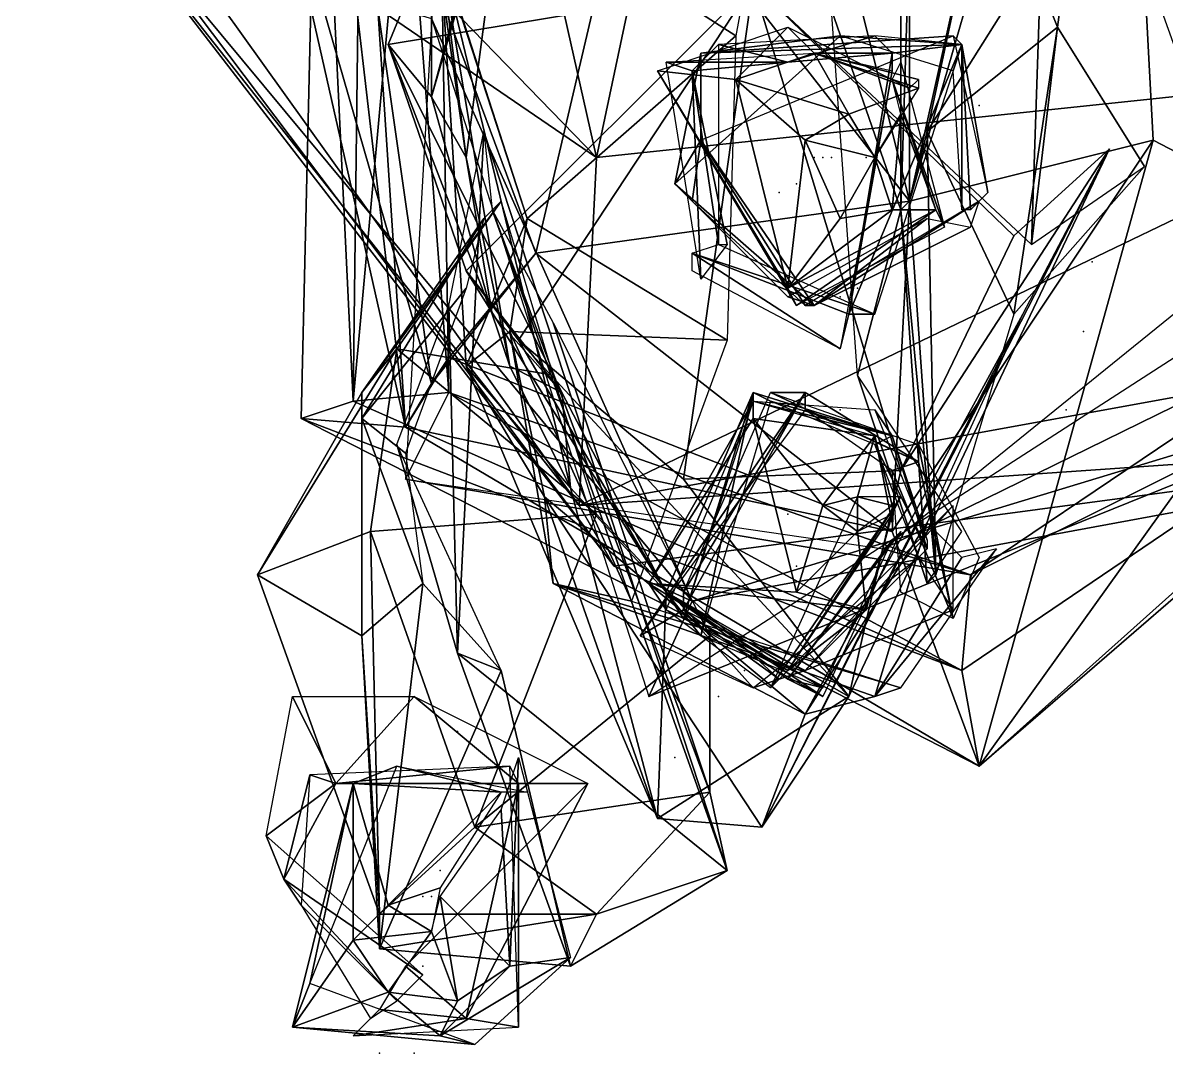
# Model space of a CAD drawing. Extents: x 4.9 to 9.1, y -6.1 to 13.5.
# Drawn here: x 6.9278 to 7.1469, y -1.2245 to -1.027 of the extents above; entities that cross this region are included whole.
import ezdxf

# ---------------------------------------------------------------- set-up
doc = ezdxf.new("R2010")
doc.units = 0
doc.layers.get('0').update_dxf_attribs({"linetype": 'CONTINUOUS'})

msp = doc.modelspace()

# ---------------------------------------------------------------- linework, layer by layer
at = {"color": 0}
for p in [(7.09944, -1.0395, -0.51), (7.09944, -1.0395, -0.51), (7.09944, -1.0395, -0.51), (7.09944, -1.0395, -0.51), (7.11111, -1.04283, -1.85833), (7.07944, -1.05283, -1.85833), (7.08111, -1.05283, -1.86), (7.08277, -1.05283, -1.78333), (7.08944, -1.05283, -1.94333), (7.09111, -1.0545, -1.775), (7.07611, -1.05783, -1.69833), (7.07277, -1.0595, -1.685), (7.01444, -1.07116, -1.49167), (7.13277, -1.07283, -1.50833), (7.08777, -1.07783, -1.86167), (7.08444, -1.0795, -1.78333), (7.13111, -1.08616, -1.445), (7.13111, -1.08616, -1.445), (7.08444, -1.10116, -1.83333), (7.12777, -1.10116, -1.38167), (7.09111, -1.1045, -1.76833), (7.07444, -1.12116, -1.825), (7.07444, -1.12116, -1.825), (7.08111, -1.12616, -1.89167), (7.08277, -1.1295, -1.67333), (7.05944, -1.13283, -1.365), (7.07611, -1.13116, -1.76333), (7.07611, -1.13116, -1.76333), (7.09111, -1.13116, -1.68), (7.06944, -1.14783, -1.82333), (7.06611, -1.15116, -1.825), (7.06111, -1.15616, -1.75833), (7.01111, -1.16283, -1.63167), (7.05277, -1.16783, -0.50333), (7.00777, -1.17783, -1.54333), (7.00777, -1.1895, -1.54333), (7.00444, -1.1945, -1.625), (7.00611, -1.1945, -1.62667), (7.00444, -1.20783, -1.715), (6.99611, -1.2245, -1.62167), (7.00277, -1.2245, -1.62333)]:
    msp.add_point(p, dxfattribs=at)
for points in [[(7.21111, -1.0345, 0.47167), (7.16111, -0.83616, 0.55333), (7.07444, -0.8795, 0.58)], [(6.98944, -0.83783, 0.49833), (6.92777, -0.9395, 0.4), (7.03777, -1.05283, 0.49833)], [(7.03777, -1.05283, 0.49833), (7.07444, -0.8795, 0.58), (6.98944, -0.83783, 0.49833)], [(7.07444, -0.8795, 0.58), (7.03777, -1.05283, 0.49833), (7.21111, -1.0345, 0.47167)], [(7.03111, -0.9145, -1.57667), (7.01277, -1.05283, -1.52333), (7.00611, -1.00616, -1.52333)], [(7.01277, -1.05283, -1.52333), (7.03111, -0.9145, -1.57667), (7.00777, -1.01283, -1.58667)], [(7.13777, -0.92283, -0.425), (7.06777, -0.94116, -0.35167), (7.09777, -1.06116, -0.38)], [(7.09777, -1.06116, -0.38), (7.14444, -1.0495, -0.41667), (7.13777, -0.92283, -0.425)], [(7.18277, -1.0695, -0.54833), (7.13777, -0.92283, -0.425), (7.14444, -1.0495, -0.41667)], [(7.13777, -0.92283, -0.425), (7.18277, -1.0695, -0.54833), (7.16611, -0.93783, -0.56333)], [(7.00611, -1.04116, -1.43667), (7.03777, -0.9295, -1.51667), (7.00611, -1.00616, -1.52333)], [(7.03777, -0.9295, -1.51667), (7.00611, -1.04116, -1.43667), (7.03611, -0.93783, -1.435)], [(7.02944, -0.9545, -1.375), (7.03611, -0.93783, -1.435), (7.00611, -1.04116, -1.43667)], [(6.93777, -0.9845, 0.22833), (7.03777, -1.05283, 0.49833), (6.92777, -0.9395, 0.4)], [(7.04444, -0.99283, -0.33333), (7.09777, -1.06116, -0.38), (7.06777, -0.94116, -0.35167)], [(7.00611, -1.04116, -1.43667), (6.99777, -1.03116, -1.39), (7.02944, -0.9545, -1.375)], [(7.06777, -1.0195, -1.28833), (7.02944, -0.9545, -1.375), (6.99777, -1.03116, -1.39)], [(7.00111, -1.1045, -0.55167), (6.98444, -0.96116, -0.73), (6.98111, -1.10283, -0.73833)], [(6.99111, -1.0995, -0.925), (6.98111, -1.10283, -0.73833), (6.98444, -0.96116, -0.73)], [(6.98444, -0.96116, -0.73), (7.00111, -1.1045, -0.55167), (6.99277, -0.97783, -0.56)], [(6.98444, -0.96116, -0.73), (6.99277, -0.9645, -0.925), (6.99111, -1.0995, -0.925)], [(7.00111, -0.9895, -1.13), (6.99111, -1.0995, -0.925), (6.99277, -0.9645, -0.925)], [(6.99944, -0.98783, -1.65667), (7.07611, -0.96616, -1.66833), (7.06444, -1.0295, -1.68333)], [(6.98777, -0.96783, -0.33833), (6.97444, -0.98616, -0.44833), (7.00611, -1.09616, -0.45)], [(7.04444, -0.99283, -0.33333), (6.98777, -0.96783, -0.33833), (7.02611, -1.07116, -0.375)], [(7.00611, -1.09616, -0.45), (7.02611, -1.07116, -0.375), (6.98777, -0.96783, -0.33833)], [(7.17111, -0.97116, -1.16), (7.16277, -1.07116, -1.355), (7.13111, -0.98283, -1.35333)], [(6.97444, -0.98616, -0.44833), (6.99277, -0.97783, -0.56), (7.00111, -1.1045, -0.55167)], [(6.93444, -0.99283, -0.03667), (7.03444, -1.1195, 0.24667), (6.93777, -0.9845, 0.22833)], [(7.03777, -1.05283, 0.49833), (6.93777, -0.9845, 0.22833), (7.03444, -1.1195, 0.24667)], [(7.00111, -1.1045, -0.55167), (7.00611, -1.09616, -0.45), (6.97444, -0.98616, -0.44833)], [(7.06444, -1.0295, -1.68333), (7.02444, -1.0645, -1.665), (6.99944, -0.98783, -1.65667)], [(7.00777, -1.01283, -1.58667), (6.99944, -0.98783, -1.65667), (7.02444, -1.0645, -1.665)], [(6.99111, -1.0995, -0.925), (7.00111, -0.9895, -1.13), (7.00944, -1.09783, -1.115)], [(7.00777, -0.99783, -1.34333), (7.00944, -1.09783, -1.115), (7.00111, -0.9895, -1.13)], [(7.03444, -1.1195, 0.24667), (6.93444, -0.99283, -0.03667), (7.04111, -1.13116, -0.02833)], [(6.94944, -1.0095, -0.28833), (7.04111, -1.13116, -0.02833), (6.93444, -0.99283, -0.03667)], [(7.04444, -0.99283, -0.33333), (7.02611, -1.07116, -0.375), (7.09777, -1.06116, -0.38)], [(7.00944, -1.09783, -1.115), (7.00777, -0.99783, -1.34333), (7.00111, -1.1145, -1.34333)], [(7.11111, -1.00116, -1.52167), (7.09777, -1.06116, -1.61167), (7.09777, -1.0095, -1.61167)], [(7.09777, -1.06116, -1.61167), (7.11111, -1.00116, -1.52167), (7.10111, -1.04783, -1.53167)], [(7.12944, -1.00283, -1.43833), (7.10111, -1.04783, -1.53167), (7.11111, -1.00116, -1.52167)], [(7.10111, -1.04783, -1.53167), (7.12944, -1.00283, -1.43833), (7.12611, -1.02783, -1.45167)], [(7.12277, -1.0195, -1.38), (7.12611, -1.02783, -1.45167), (7.12944, -1.00283, -1.43833)], [(7.00611, -1.04116, -1.43667), (7.00611, -1.00616, -1.52333), (7.01277, -1.05283, -1.52333)], [(7.04111, -1.13116, -0.02833), (6.94944, -1.0095, -0.28833), (7.05611, -1.13783, -0.27167)], [(7.00611, -1.02616, -0.43667), (7.05611, -1.13783, -0.27167), (6.94944, -1.0095, -0.28833)], [(7.09777, -1.0095, -1.61167), (7.09611, -1.06283, -1.64333), (7.09611, -1.01116, -1.64333)], [(7.09611, -1.06283, -1.64333), (7.09777, -1.0095, -1.61167), (7.09777, -1.06116, -1.61167)], [(7.08277, -1.0245, -1.69167), (7.09611, -1.01116, -1.64333), (7.09611, -1.06283, -1.64333)], [(7.02444, -1.0645, -1.665), (7.01277, -1.09283, -1.58167), (7.00777, -1.01283, -1.58667)], [(7.03277, -1.11616, -1.52667), (7.00777, -1.01283, -1.58667), (7.01277, -1.09283, -1.58167)], [(7.00777, -1.01283, -1.58667), (7.02111, -1.09283, -1.52333), (7.01277, -1.05283, -1.52333)], [(7.00777, -1.01283, -1.58667), (7.03277, -1.11616, -1.52667), (7.02111, -1.09283, -1.52333)], [(7.06777, -1.0195, -1.28833), (6.99777, -1.03116, -1.39), (7.01277, -1.0745, -1.38167)], [(7.06777, -1.0195, -1.28833), (7.01277, -1.0745, -1.38167), (7.02277, -1.08783, -1.37833)], [(7.06777, -1.0195, -1.28833), (7.02277, -1.08783, -1.37833), (7.05444, -1.1145, -1.37)], [(7.06777, -1.0195, -1.28833), (7.05444, -1.1145, -1.37), (7.09611, -1.11283, -1.35833)], [(7.06777, -1.0195, -1.28833), (7.09611, -1.11283, -1.35833), (7.11777, -1.06783, -1.37333)], [(7.06777, -1.0195, -1.28833), (7.12111, -1.0695, -1.38), (7.12277, -1.0195, -1.38)], [(7.12611, -1.02783, -1.45167), (7.12277, -1.0195, -1.38), (7.12111, -1.0695, -1.38)], [(7.09611, -1.06283, -1.64333), (7.08777, -1.0945, -1.68667), (7.08277, -1.0245, -1.69167)], [(7.05611, -1.13783, -0.27167), (7.00611, -1.02616, -0.43667), (7.04777, -1.15616, -0.54333)], [(7.06444, -1.03783, -1.89667), (7.04944, -1.03616, -1.85667), (7.07444, -1.02783, -1.85833)], [(7.07444, -1.02783, -1.85833), (7.07944, -1.03283, -1.89667), (7.06444, -1.03783, -1.89667)], [(7.07944, -1.03283, -1.89667), (7.07444, -1.02783, -1.85833), (7.09777, -1.0395, -1.85667)], [(7.12611, -1.02783, -1.45167), (7.11777, -1.08283, -1.53167), (7.10111, -1.04783, -1.53167)], [(7.11777, -1.08283, -1.53167), (7.12611, -1.02783, -1.45167), (7.14277, -1.0545, -1.45333)], [(7.12111, -1.0695, -1.38), (7.14277, -1.0545, -1.45333), (7.12611, -1.02783, -1.45167)], [(7.02444, -1.0645, -1.665), (7.06444, -1.0295, -1.68333), (7.06277, -1.08783, -1.675)], [(7.05777, -1.03283, -1.80833), (7.08444, -1.0295, -1.86333), (7.05277, -1.05783, -1.86167)], [(7.08444, -1.0295, -1.86333), (7.05777, -1.03283, -1.80833), (7.10777, -1.03116, -1.81833)], [(7.10611, -1.0295, -1.77833), (7.10777, -1.03116, -1.81833), (7.05777, -1.03283, -1.80833)], [(7.05777, -1.03283, -1.80833), (7.05777, -1.0495, -1.76833), (7.10611, -1.0295, -1.77833)], [(7.07444, -1.0345, -1.735), (7.09111, -1.0295, -1.78), (7.06111, -1.03116, -1.77667)], [(7.09111, -1.0295, -1.78), (7.07444, -1.0345, -1.735), (7.09444, -1.03283, -1.725)], [(7.10777, -1.03116, -1.81833), (7.10611, -1.03616, -1.85833), (7.08444, -1.0295, -1.86333)], [(7.09444, -1.03283, -1.725), (7.10777, -1.03116, -1.78167), (7.09111, -1.0295, -1.78)], [(7.10777, -1.03116, -1.81833), (7.10611, -1.0295, -1.77833), (7.11277, -1.0595, -1.75833)], [(6.99777, -1.03116, -1.39), (7.01777, -1.08283, -1.43667), (7.03111, -1.09783, -1.43167)], [(6.99777, -1.03116, -1.39), (7.00611, -1.04116, -1.43667), (7.01777, -1.08283, -1.43667)], [(7.03111, -1.09783, -1.43167), (7.01277, -1.0745, -1.38167), (6.99777, -1.03116, -1.39)], [(7.05611, -1.03616, -1.745), (7.06111, -1.03116, -1.77667), (7.06111, -1.0695, -1.77333)], [(7.06111, -1.03116, -1.77667), (7.05611, -1.03616, -1.745), (7.07444, -1.0345, -1.735)], [(7.08611, -1.08283, -1.74333), (7.09111, -1.08283, -1.785), (7.10777, -1.03116, -1.78167)], [(7.10777, -1.03116, -1.78167), (7.09444, -1.03283, -1.725), (7.08611, -1.08283, -1.74333)], [(7.10777, -1.03116, -1.81833), (7.10777, -1.06283, -1.84667), (7.10611, -1.03616, -1.85833)], [(7.10777, -1.06283, -1.84667), (7.10777, -1.03116, -1.81833), (7.10944, -1.06283, -1.81333)], [(7.11277, -1.0595, -1.75833), (7.10944, -1.06283, -1.81333), (7.10777, -1.03116, -1.81833)], [(7.07444, -1.0345, -1.735), (7.05111, -1.0345, -1.68), (7.07944, -1.03283, -1.69167)], [(7.05277, -1.05783, -1.86167), (7.05777, -1.0495, -1.815), (7.05777, -1.03283, -1.80833)], [(7.05777, -1.0495, -1.76833), (7.05777, -1.03283, -1.80833), (7.05777, -1.0495, -1.815)], [(7.08611, -1.0445, -1.93667), (7.06444, -1.03783, -1.89667), (7.07944, -1.03283, -1.89667)], [(7.07944, -1.03283, -1.69167), (7.09444, -1.03283, -1.725), (7.07444, -1.0345, -1.735)], [(7.09444, -1.03283, -1.725), (7.07944, -1.03283, -1.69167), (7.09444, -1.03616, -1.68167)], [(7.07944, -1.03283, -1.89667), (7.09944, -1.0395, -1.93667), (7.08611, -1.0445, -1.93667)], [(7.09944, -1.0395, -1.93667), (7.07944, -1.03283, -1.89667), (7.09944, -1.03783, -1.89667)], [(7.09777, -1.0395, -1.85667), (7.09944, -1.03783, -1.89667), (7.07944, -1.03283, -1.89667)], [(7.09444, -1.03616, -1.68167), (7.08611, -1.08283, -1.74333), (7.09444, -1.03283, -1.725)], [(7.03444, -1.1195, 0.24667), (7.21111, -1.0345, 0.47167), (7.03777, -1.05283, 0.49833)], [(7.21111, -1.0345, 0.47167), (7.03444, -1.1195, 0.24667), (7.21777, -1.08616, 0.22833)], [(7.04944, -1.03616, -1.85667), (7.06444, -1.03783, -1.89667), (7.07444, -1.07783, -1.89333)], [(7.07444, -1.07783, -1.89333), (7.07611, -1.08116, -1.86), (7.04944, -1.03616, -1.85667)], [(7.05111, -1.0345, -1.68), (7.07444, -1.0345, -1.735), (7.05611, -1.03616, -1.745)], [(7.05611, -1.03616, -1.745), (7.05777, -1.07616, -1.675), (7.05111, -1.0345, -1.68)], [(7.06111, -1.0695, -1.77333), (7.06277, -1.0695, -1.73833), (7.05611, -1.03616, -1.745)], [(7.05777, -1.07616, -1.675), (7.05611, -1.03616, -1.745), (7.06277, -1.0695, -1.73833)], [(7.08611, -1.08283, -1.74333), (7.09444, -1.03616, -1.68167), (7.08444, -1.0895, -1.67333)], [(7.09444, -1.03783, -1.89667), (7.09611, -1.0345, -1.84833), (7.10444, -1.06616, -1.86167)], [(7.06444, -1.03783, -1.89667), (7.08611, -1.0445, -1.93667), (7.07777, -1.0495, -1.94333)], [(7.07777, -1.0495, -1.94333), (7.07444, -1.07783, -1.89333), (7.06444, -1.03783, -1.89667)], [(7.09611, -1.0445, -1.93667), (7.09444, -1.03783, -1.89667), (7.10277, -1.06283, -1.895)], [(7.10444, -1.06616, -1.86167), (7.10277, -1.06283, -1.895), (7.09444, -1.03783, -1.89667)], [(7.09111, -1.05283, -1.94333), (7.08611, -1.0445, -1.93667), (7.09944, -1.0395, -1.93667)], [(7.01277, -1.05283, -1.52333), (7.01777, -1.08283, -1.43667), (7.00611, -1.04116, -1.43667)], [(7.09111, -1.05283, -1.94333), (7.07777, -1.0495, -1.94333), (7.08611, -1.0445, -1.93667)], [(7.09111, -1.05283, -1.94333), (7.09611, -1.0445, -1.93667), (7.09444, -1.06283, -1.94333)], [(7.10277, -1.06283, -1.895), (7.09444, -1.06283, -1.94333), (7.09611, -1.0445, -1.93667)], [(7.01611, -1.04783, -1.53167), (7.01111, -1.14783, -1.55167), (7.00944, -1.08116, -1.52333)], [(7.01111, -1.14783, -1.55167), (7.01611, -1.04783, -1.53167), (7.06277, -1.1895, -1.52)], [(7.01777, -1.06283, -1.43167), (7.06277, -1.1895, -1.52), (7.01611, -1.04783, -1.53167)], [(7.05277, -1.05783, -1.86167), (7.07944, -1.08116, -1.82167), (7.05777, -1.0495, -1.815)], [(7.05777, -1.0495, -1.815), (7.05611, -1.06116, -1.765), (7.05777, -1.0495, -1.76833)], [(7.05777, -1.0495, -1.815), (7.07777, -1.08116, -1.77167), (7.05611, -1.06116, -1.765)], [(7.07777, -1.08116, -1.77167), (7.05777, -1.0495, -1.815), (7.07944, -1.08116, -1.82167)], [(7.07444, -1.07783, -1.89333), (7.07777, -1.0495, -1.94333), (7.08444, -1.0645, -1.94167)], [(7.09111, -1.05283, -1.94333), (7.08444, -1.0645, -1.94167), (7.07777, -1.0495, -1.94333)], [(7.09777, -1.06116, -0.38), (7.09444, -1.1245, -0.43), (7.14444, -1.0495, -0.41667)], [(7.11111, -1.1695, -0.54333), (7.14444, -1.0495, -0.41667), (7.09444, -1.1245, -0.43)], [(7.10111, -1.04783, -1.53167), (7.10277, -1.13283, -1.615), (7.09777, -1.06116, -1.61167)], [(7.10277, -1.13283, -1.615), (7.10111, -1.04783, -1.53167), (7.11777, -1.08283, -1.53167)], [(7.14444, -1.0495, -0.41667), (7.11111, -1.1695, -0.54333), (7.18277, -1.0695, -0.54833)], [(7.13611, -1.05116, -1.455), (7.06944, -1.18116, -1.53667), (7.11944, -1.08283, -1.53167)], [(7.06944, -1.18116, -1.53667), (7.13611, -1.05116, -1.455), (7.08611, -1.15616, -1.43333)], [(7.09611, -1.11283, -1.35833), (7.08611, -1.15616, -1.43333), (7.13611, -1.05116, -1.455)], [(7.13611, -1.05116, -1.455), (7.11777, -1.06783, -1.37333), (7.09611, -1.11283, -1.35833)], [(7.01777, -1.08283, -1.43667), (7.01277, -1.05283, -1.52333), (7.02111, -1.09283, -1.52333)], [(7.09111, -1.05283, -1.94333), (7.09444, -1.06283, -1.94333), (7.08444, -1.0645, -1.94167)], [(7.07944, -1.08116, -1.82167), (7.05277, -1.05783, -1.86167), (7.07444, -1.0795, -1.85833)], [(7.01944, -1.06116, -1.44333), (7.01611, -1.0645, -1.49333), (6.99277, -1.09783, -1.495)], [(6.99277, -1.09783, -1.495), (6.99944, -1.0895, -1.43667), (7.01944, -1.06116, -1.44333)], [(7.02944, -1.0945, -1.395), (7.01944, -1.06116, -1.44333), (6.99944, -1.0895, -1.43667)], [(7.06277, -1.1895, -1.52), (7.01777, -1.06283, -1.43167), (7.05944, -1.1745, -1.45)], [(7.02944, -1.0845, -1.395), (7.05944, -1.1745, -1.45), (7.01777, -1.06283, -1.43167)], [(7.09444, -1.1245, -0.43), (7.09777, -1.06116, -0.38), (7.02611, -1.07116, -0.375)], [(7.07444, -1.07783, -1.89333), (7.08444, -1.0645, -1.94167), (7.09444, -1.06283, -1.94333)], [(7.09444, -1.06283, -1.94333), (7.10277, -1.06283, -1.895), (7.07444, -1.07783, -1.89333)], [(7.07611, -1.08116, -1.86), (7.07444, -1.07783, -1.89333), (7.10277, -1.06283, -1.895)], [(7.10277, -1.06283, -1.895), (7.10444, -1.06616, -1.86167), (7.07611, -1.08116, -1.86)], [(7.07944, -1.08116, -1.82167), (7.11111, -1.06116, -1.765), (7.07777, -1.08116, -1.77167)], [(7.11111, -1.06116, -1.765), (7.07944, -1.08116, -1.82167), (7.10944, -1.06616, -1.82167)], [(7.08777, -1.0945, -1.68667), (7.09611, -1.06283, -1.64333), (7.10111, -1.1345, -1.63833)], [(7.09611, -1.06283, -1.64333), (7.09777, -1.06116, -1.61167), (7.10277, -1.13283, -1.615)], [(7.10277, -1.13283, -1.615), (7.10111, -1.1345, -1.63833), (7.09611, -1.06283, -1.64333)], [(7.01611, -1.0645, -1.49333), (7.01277, -1.07783, -1.535), (6.99277, -1.10283, -1.53)], [(6.99277, -1.10283, -1.53), (6.99277, -1.09783, -1.495), (7.01611, -1.0645, -1.49333)], [(7.01277, -1.09283, -1.58167), (7.02444, -1.0645, -1.665), (7.02111, -1.08616, -1.64667)], [(7.06277, -1.08783, -1.675), (7.02111, -1.08616, -1.64667), (7.02444, -1.0645, -1.665)], [(7.07944, -1.08116, -1.82167), (7.07444, -1.0795, -1.85833), (7.10111, -1.0645, -1.85333)], [(7.10111, -1.0645, -1.85333), (7.10944, -1.06616, -1.82167), (7.07944, -1.08116, -1.82167)], [(7.05611, -1.07116, -1.73167), (7.06111, -1.0695, -1.78167), (7.09111, -1.08283, -1.785)], [(7.11111, -1.1695, -0.74667), (7.18277, -1.0695, -0.54833), (7.11111, -1.1695, -0.54333)], [(7.18277, -1.0695, -0.54833), (7.11111, -1.1695, -0.74667), (7.20944, -1.0845, -0.73667)], [(7.02611, -1.07116, -0.375), (7.00611, -1.09616, -0.45), (7.00944, -1.09116, -0.44167)], [(7.02611, -1.07116, -0.375), (7.00944, -1.09116, -0.44167), (7.09444, -1.1245, -0.43)], [(7.20444, -1.09283, -0.27667), (7.04777, -1.15616, -0.54333), (7.17944, -1.07116, -0.54833)], [(7.09111, -1.08283, -1.785), (7.08611, -1.08283, -1.74333), (7.05611, -1.07116, -1.73167)], [(7.08444, -1.0895, -1.67333), (7.05611, -1.07116, -1.73167), (7.08611, -1.08283, -1.74333)], [(7.05611, -1.07116, -1.73167), (7.08444, -1.0895, -1.67333), (7.05611, -1.0745, -1.67667)], [(7.18111, -1.0845, -1.14333), (7.09277, -1.12783, -1.34167), (7.16277, -1.07116, -1.355)], [(7.01277, -1.0745, -1.38167), (7.03111, -1.09783, -1.43167), (7.05111, -1.13616, -1.43167)], [(7.05111, -1.13616, -1.43167), (7.02277, -1.08783, -1.37833), (7.01277, -1.0745, -1.38167)], [(7.00111, -1.1095, -1.57833), (6.99277, -1.10283, -1.53), (7.01277, -1.07783, -1.535)], [(6.99944, -1.10783, -1.58667), (7.00944, -1.08116, -1.52333), (7.01111, -1.14783, -1.55167)], [(7.02111, -1.09283, -1.52333), (7.03111, -1.09783, -1.43167), (7.01777, -1.08283, -1.43667)], [(7.05944, -1.1745, -1.45), (7.02944, -1.0845, -1.395), (7.05944, -1.1445, -1.395)], [(7.07777, -1.1595, -1.61167), (7.11944, -1.08283, -1.53167), (7.06944, -1.18116, -1.53667)], [(7.11944, -1.08283, -1.53167), (7.07777, -1.1595, -1.61167), (7.10111, -1.12283, -1.60833)], [(7.09277, -1.12783, -1.34167), (7.18111, -1.0845, -1.14333), (7.10944, -1.13283, -1.11333)], [(7.11111, -1.1695, -0.74667), (7.10777, -1.15116, -0.925), (7.20611, -1.0845, -0.94167)], [(7.10944, -1.13283, -1.11333), (7.20611, -1.0845, -0.94167), (7.10777, -1.15116, -0.925)], [(7.20611, -1.0845, -0.94167), (7.10944, -1.13283, -1.11333), (7.18111, -1.0845, -1.14333)], [(7.20611, -1.0845, -0.94167), (7.20944, -1.0845, -0.73667), (7.11111, -1.1695, -0.74667)], [(7.02111, -1.08616, -1.64667), (7.02777, -1.11783, -1.575), (7.01277, -1.09283, -1.58167)], [(7.02111, -1.08616, -1.64667), (7.06277, -1.08783, -1.675), (7.04444, -1.13783, -1.67667)], [(7.04444, -1.13783, -1.67667), (7.02944, -1.1345, -1.65333), (7.02111, -1.08616, -1.64667)], [(7.02777, -1.11783, -1.575), (7.02111, -1.08616, -1.64667), (7.02944, -1.1345, -1.65333)], [(7.22777, -1.10616, -0.035), (7.21777, -1.08616, 0.22833), (7.03444, -1.1195, 0.24667)], [(7.02277, -1.08783, -1.37833), (7.05111, -1.13616, -1.43167), (7.08611, -1.15616, -1.43333)], [(7.08611, -1.15616, -1.43333), (7.05444, -1.1145, -1.37), (7.02277, -1.08783, -1.37833)], [(6.99944, -1.0895, -1.43667), (6.99277, -1.09783, -1.495), (6.97277, -1.13283, -1.48)], [(6.97277, -1.13283, -1.48), (6.99444, -1.1245, -1.43), (6.99944, -1.0895, -1.43667)], [(7.03777, -1.12116, -1.38167), (6.99944, -1.0895, -1.43667), (6.99444, -1.1245, -1.43)], [(6.99944, -1.0895, -1.43667), (7.03777, -1.12116, -1.38167), (7.02944, -1.0945, -1.395)], [(7.00111, -1.1045, -0.55167), (7.00944, -1.09116, -0.44167), (7.00611, -1.09616, -0.45)], [(7.00111, -1.1045, -0.55167), (7.09444, -1.1245, -0.43), (7.00944, -1.09116, -0.44167)], [(7.04944, -1.1795, -1.53833), (7.01277, -1.09283, -1.58167), (7.02777, -1.11783, -1.575)], [(7.01277, -1.09283, -1.58167), (7.04944, -1.1795, -1.53833), (7.03277, -1.11616, -1.52667)], [(7.03111, -1.09783, -1.43167), (7.02111, -1.09283, -1.52333), (7.03277, -1.11616, -1.52667)], [(7.04777, -1.15616, -0.54333), (7.20444, -1.09283, -0.27667), (7.05611, -1.13783, -0.27167)], [(7.22777, -1.10616, -0.035), (7.05611, -1.13783, -0.27167), (7.20444, -1.09283, -0.27667)], [(7.10111, -1.1345, -1.63833), (7.10777, -1.1245, -1.67167), (7.08777, -1.0945, -1.68667)], [(6.99277, -1.1445, -1.54333), (6.97277, -1.13283, -1.48), (6.99277, -1.09783, -1.495)], [(7.00944, -1.09783, -1.115), (7.10777, -1.15116, -0.925), (6.99111, -1.0995, -0.925)], [(6.99277, -1.09783, -1.495), (6.99277, -1.10283, -1.53), (6.99277, -1.1445, -1.54333)], [(7.00111, -1.1145, -1.34333), (7.10944, -1.13283, -1.11333), (7.00944, -1.09783, -1.115)], [(7.10777, -1.15116, -0.925), (7.00944, -1.09783, -1.115), (7.10944, -1.13283, -1.11333)], [(7.03277, -1.11616, -1.52667), (7.05111, -1.13616, -1.43167), (7.03111, -1.09783, -1.43167)], [(7.07777, -1.09783, -1.71667), (7.07777, -1.10116, -1.76667), (7.04611, -1.1445, -1.765)], [(7.04611, -1.1445, -1.765), (7.05444, -1.1395, -1.71), (7.07777, -1.09783, -1.71667)], [(7.05777, -1.1445, -1.835), (7.05111, -1.13616, -1.805), (7.06777, -1.09783, -1.80167)], [(7.05444, -1.14116, -1.76333), (7.06777, -1.09783, -1.80167), (7.05111, -1.13616, -1.805)], [(7.05444, -1.13616, -1.665), (7.07777, -1.09783, -1.71667), (7.05444, -1.1395, -1.71)], [(7.07777, -1.09783, -1.71667), (7.05444, -1.13616, -1.665), (7.07111, -1.09783, -1.67333)], [(7.06777, -1.09783, -1.80167), (7.05444, -1.14116, -1.76333), (7.06777, -1.0995, -1.76167)], [(7.06777, -1.09783, -1.80167), (7.07111, -1.0995, -1.82667), (7.05777, -1.1445, -1.835)], [(7.07111, -1.0995, -1.82667), (7.06777, -1.09783, -1.80167), (7.09444, -1.10616, -1.8)], [(7.06777, -1.0995, -1.76167), (7.09444, -1.10616, -1.8), (7.06777, -1.09783, -1.80167)], [(7.07111, -1.09783, -1.67333), (7.09944, -1.11116, -1.71833), (7.07777, -1.09783, -1.71667)], [(7.09944, -1.11116, -1.71833), (7.07111, -1.09783, -1.67333), (7.09944, -1.10783, -1.67)], [(7.07777, -1.10116, -1.76667), (7.07777, -1.09783, -1.71667), (7.09944, -1.11116, -1.71833)], [(6.98111, -1.10283, -0.73833), (6.99111, -1.0995, -0.925), (7.10777, -1.15116, -0.925)], [(7.06777, -1.0995, -1.82667), (7.06777, -1.10283, -1.86333), (7.04777, -1.1345, -1.86333)], [(7.04777, -1.1345, -1.86333), (7.05111, -1.1395, -1.82), (7.06777, -1.0995, -1.82667)], [(7.09444, -1.10616, -1.8), (7.06777, -1.0995, -1.76167), (7.09111, -1.10116, -1.76)], [(7.06777, -1.10283, -1.86333), (7.06777, -1.0995, -1.82667), (7.09111, -1.10616, -1.82167)], [(7.09444, -1.10616, -1.8), (7.09111, -1.10783, -1.82333), (7.07111, -1.0995, -1.82667)], [(7.09944, -1.11116, -1.71833), (7.09444, -1.11283, -1.76833), (7.07777, -1.10116, -1.76667)], [(7.09444, -1.10616, -1.8), (7.09111, -1.10116, -1.76), (7.10111, -1.12616, -1.76333)], [(6.98111, -1.10283, -0.73833), (7.11111, -1.1695, -0.54333), (7.00111, -1.1045, -0.55167)], [(7.11111, -1.1695, -0.54333), (6.98111, -1.10283, -0.73833), (7.11111, -1.1695, -0.74667)], [(7.10777, -1.15116, -0.925), (7.11111, -1.1695, -0.74667), (6.98111, -1.10283, -0.73833)], [(6.99277, -1.10283, -1.53), (7.00111, -1.1095, -1.57833), (7.00444, -1.1345, -1.58667)], [(7.00444, -1.1345, -1.58667), (6.99277, -1.1445, -1.54333), (6.99277, -1.10283, -1.53)], [(7.09444, -1.1245, -0.43), (7.00111, -1.1045, -0.55167), (7.11111, -1.1695, -0.54333)], [(7.07611, -1.13616, -1.89167), (7.04777, -1.1345, -1.86333), (7.06777, -1.10283, -1.86333)], [(7.06777, -1.10283, -1.86333), (7.08111, -1.1195, -1.89333), (7.07611, -1.13616, -1.89167)], [(7.08111, -1.1195, -1.89333), (7.06777, -1.10283, -1.86333), (7.09111, -1.10616, -1.85333)], [(7.09111, -1.10616, -1.82167), (7.09111, -1.10616, -1.85333), (7.06777, -1.10283, -1.86333)], [(7.03444, -1.1195, 0.24667), (7.04111, -1.13116, -0.02833), (7.22777, -1.10616, -0.035)], [(7.05611, -1.13783, -0.27167), (7.22777, -1.10616, -0.035), (7.04111, -1.13116, -0.02833)], [(7.09111, -1.10616, -1.85333), (7.08777, -1.11783, -1.89333), (7.08111, -1.1195, -1.89333)], [(7.09111, -1.10616, -1.85333), (7.09444, -1.1195, -1.89167), (7.08777, -1.11783, -1.89333)], [(7.09111, -1.10783, -1.82333), (7.09444, -1.10616, -1.8), (7.10111, -1.12783, -1.795)], [(7.09444, -1.1195, -1.89167), (7.09111, -1.10616, -1.85333), (7.09444, -1.1195, -1.85167)], [(7.09444, -1.12283, -1.81667), (7.09444, -1.1195, -1.85167), (7.09111, -1.10616, -1.85333)], [(7.09111, -1.10616, -1.85333), (7.09111, -1.10616, -1.82167), (7.09444, -1.12283, -1.81667)], [(7.10111, -1.12616, -1.76333), (7.10111, -1.12783, -1.795), (7.09444, -1.10616, -1.8)], [(7.01111, -1.14783, -1.55167), (7.01944, -1.15116, -1.58333), (6.99944, -1.10783, -1.58667)], [(7.10111, -1.12783, -1.795), (7.09944, -1.1295, -1.82667), (7.09111, -1.10783, -1.82333)], [(7.09944, -1.10783, -1.67), (7.10611, -1.14116, -1.72167), (7.09944, -1.11116, -1.71833)], [(7.10611, -1.14116, -1.72167), (7.09944, -1.10783, -1.67), (7.11111, -1.1295, -1.66667)], [(7.09444, -1.11283, -1.76833), (7.09944, -1.11116, -1.71833), (7.10611, -1.14116, -1.72167)], [(7.08611, -1.15616, -1.43333), (7.09611, -1.11283, -1.35833), (7.05444, -1.1145, -1.37)], [(7.10611, -1.14116, -1.72167), (7.09611, -1.13616, -1.76167), (7.09444, -1.11283, -1.76833)], [(7.10944, -1.13283, -1.11333), (7.00111, -1.1145, -1.34333), (7.09277, -1.12783, -1.34167)], [(7.05111, -1.13616, -1.43167), (7.03277, -1.11616, -1.52667), (7.04944, -1.1795, -1.53833)], [(7.02944, -1.1345, -1.65333), (7.07777, -1.1595, -1.61167), (7.02777, -1.11783, -1.575)], [(7.06944, -1.18116, -1.53667), (7.02777, -1.11783, -1.575), (7.07777, -1.1595, -1.61167)], [(7.02777, -1.11783, -1.575), (7.06944, -1.18116, -1.53667), (7.04944, -1.1795, -1.53833)], [(7.07111, -1.1545, -1.815), (7.07444, -1.15116, -1.855), (7.09611, -1.11783, -1.85167)], [(7.09611, -1.11783, -1.85167), (7.08777, -1.11783, -1.81167), (7.07111, -1.1545, -1.815)], [(7.07777, -1.15116, -1.71167), (7.10611, -1.1195, -1.66), (7.07277, -1.15283, -1.65833)], [(7.09444, -1.12116, -1.89167), (7.09611, -1.11783, -1.85167), (7.07444, -1.15116, -1.855)], [(7.08777, -1.1245, -1.89167), (7.07611, -1.13616, -1.89167), (7.08111, -1.1195, -1.89333)], [(7.10611, -1.1195, -1.66), (7.07777, -1.15116, -1.71167), (7.10611, -1.1395, -1.72167)], [(7.08777, -1.1245, -1.89167), (7.08111, -1.1195, -1.89333), (7.08777, -1.11783, -1.89333)], [(7.08777, -1.1245, -1.89167), (7.08777, -1.11783, -1.89333), (7.09444, -1.1195, -1.89167)], [(7.03777, -1.12116, -1.38167), (6.99444, -1.1245, -1.43), (7.01444, -1.18116, -1.435)], [(7.01444, -1.18116, -1.435), (7.05944, -1.1445, -1.395), (7.03777, -1.12116, -1.38167)], [(7.07444, -1.15116, -1.855), (7.08944, -1.1395, -1.88833), (7.09444, -1.12116, -1.89167)], [(7.08777, -1.1245, -1.89167), (7.09444, -1.12116, -1.89167), (7.08944, -1.1395, -1.88833)], [(7.09111, -1.15616, -1.63667), (7.10111, -1.12283, -1.60833), (7.07777, -1.1595, -1.61167)], [(7.10111, -1.12283, -1.60833), (7.09111, -1.15616, -1.63667), (7.10777, -1.1295, -1.64667)], [(6.99444, -1.1245, -1.43), (6.97277, -1.13283, -1.48), (6.99611, -1.19783, -1.49333)], [(6.99611, -1.19783, -1.49333), (7.01444, -1.18116, -1.435), (6.99444, -1.1245, -1.43)], [(7.09444, -1.12616, -1.82833), (7.09611, -1.1245, -1.795), (7.07444, -1.15283, -1.79)], [(7.09611, -1.1245, -1.755), (7.07444, -1.15283, -1.79), (7.09611, -1.1245, -1.795)], [(7.07444, -1.15283, -1.79), (7.09611, -1.1245, -1.755), (7.08111, -1.15616, -1.75833)], [(7.07444, -1.15283, -1.79), (7.08111, -1.1545, -1.83167), (7.09444, -1.12616, -1.82833)], [(7.08777, -1.1245, -1.89167), (7.08944, -1.1395, -1.88833), (7.07611, -1.13616, -1.89167)], [(7.09111, -1.15616, -1.63667), (7.09611, -1.1545, -1.66), (7.11444, -1.12783, -1.67167)], [(7.11444, -1.12783, -1.67167), (7.10777, -1.1295, -1.64667), (7.09111, -1.15616, -1.63667)], [(7.07777, -1.15116, -1.71167), (7.06777, -1.1545, -1.75833), (7.09944, -1.1295, -1.75667)], [(7.09944, -1.1295, -1.75667), (7.10611, -1.1395, -1.72167), (7.07777, -1.15116, -1.71167)], [(6.99277, -1.1445, -1.54333), (6.99611, -1.19783, -1.49333), (6.97277, -1.13283, -1.48)], [(7.00444, -1.1345, -1.58667), (6.99611, -1.2045, -1.52), (6.99277, -1.1445, -1.54333)], [(6.99611, -1.2045, -1.52), (7.00444, -1.1345, -1.58667), (7.01944, -1.15116, -1.58333)], [(7.02944, -1.1345, -1.65333), (7.04444, -1.13783, -1.67667), (7.09611, -1.1545, -1.66)], [(7.09611, -1.1545, -1.66), (7.09111, -1.15616, -1.63667), (7.02944, -1.1345, -1.65333)], [(7.07777, -1.1595, -1.61167), (7.02944, -1.1345, -1.65333), (7.09111, -1.15616, -1.63667)], [(7.04777, -1.1345, -1.86333), (7.07611, -1.13616, -1.89167), (7.08944, -1.1395, -1.88833)], [(7.08944, -1.1395, -1.88833), (7.07444, -1.15116, -1.855), (7.04777, -1.1345, -1.86333)], [(7.05111, -1.1395, -1.82), (7.04777, -1.1345, -1.86333), (7.07444, -1.15116, -1.855)], [(7.04944, -1.1795, -1.53833), (7.08611, -1.15616, -1.43333), (7.05111, -1.13616, -1.43167)], [(7.05111, -1.13616, -1.805), (7.05777, -1.1445, -1.835), (7.08111, -1.1545, -1.83167)], [(7.08111, -1.1545, -1.83167), (7.07444, -1.15283, -1.79), (7.05111, -1.13616, -1.805)], [(7.08111, -1.15616, -1.75833), (7.05111, -1.13616, -1.805), (7.07444, -1.15283, -1.79)], [(7.05111, -1.13616, -1.805), (7.08111, -1.15616, -1.75833), (7.05444, -1.14116, -1.76333)], [(7.05444, -1.1395, -1.71), (7.07277, -1.15283, -1.65833), (7.05444, -1.13616, -1.665)], [(7.05444, -1.1395, -1.71), (7.04611, -1.1445, -1.765), (7.06777, -1.1545, -1.75833)], [(7.07444, -1.15116, -1.855), (7.07111, -1.1545, -1.815), (7.05111, -1.1395, -1.82)], [(7.06777, -1.1545, -1.75833), (7.07777, -1.15116, -1.71167), (7.05444, -1.1395, -1.71)], [(7.07277, -1.15283, -1.65833), (7.05444, -1.1395, -1.71), (7.07777, -1.15116, -1.71167)], [(6.99611, -1.19783, -1.49333), (6.99277, -1.1445, -1.54333), (6.99611, -1.2045, -1.52)], [(7.05944, -1.1445, -1.395), (7.01444, -1.18116, -1.435), (7.05944, -1.1745, -1.45)], [(7.01944, -1.15116, -1.58333), (7.01111, -1.14783, -1.55167), (7.03277, -1.20783, -1.54)], [(7.06277, -1.1895, -1.52), (7.03277, -1.20783, -1.54), (7.01111, -1.14783, -1.55167)], [(7.01944, -1.15116, -1.58333), (7.03277, -1.20783, -1.54), (6.99611, -1.2045, -1.52)], [(6.98777, -1.17283, -1.58667), (6.97444, -1.18283, -1.51833), (6.97944, -1.15616, -1.54833)], [(6.98777, -1.17283, -1.58667), (6.97944, -1.15616, -1.54833), (7.00277, -1.15616, -1.57)], [(7.00277, -1.15616, -1.57), (7.02277, -1.17283, -1.58667), (6.98777, -1.17283, -1.58667)], [(7.02277, -1.17283, -1.58667), (7.00277, -1.15616, -1.57), (7.03611, -1.17283, -1.57333)], [(7.08611, -1.15616, -1.43333), (7.04944, -1.1795, -1.53833), (7.06944, -1.18116, -1.53667)], [(7.02277, -1.16783, -1.62333), (7.02111, -1.20783, -1.665), (7.01944, -1.17783, -1.67167)], [(7.02111, -1.20783, -1.665), (7.02277, -1.16783, -1.62333), (7.03277, -1.20616, -1.625)], [(6.98777, -1.17283, -1.58667), (7.02111, -1.1695, -1.62667), (6.98277, -1.17116, -1.62667)], [(6.99111, -1.17283, -1.67167), (6.98277, -1.21116, -1.61667), (6.99944, -1.1695, -1.61833)], [(7.02111, -1.1695, -1.62667), (6.98777, -1.17283, -1.58667), (7.02277, -1.17283, -1.58667)], [(6.99944, -1.1695, -1.61833), (7.01944, -1.1745, -1.665), (6.99111, -1.17283, -1.67167)], [(7.01944, -1.1745, -1.665), (6.99944, -1.1695, -1.61833), (7.02444, -1.1745, -1.62833)], [(7.02277, -1.17283, -1.58667), (7.02277, -1.2195, -1.62833), (7.02111, -1.1695, -1.62667)], [(6.97777, -1.19116, -1.57833), (6.98277, -1.17116, -1.62667), (6.98111, -1.19616, -1.61333)], [(6.98277, -1.17116, -1.62667), (6.97777, -1.19116, -1.57833), (6.98777, -1.17283, -1.58667)], [(6.97444, -1.18283, -1.51833), (6.98777, -1.17283, -1.58667), (6.97777, -1.19116, -1.57833)], [(6.99111, -1.20283, -1.715), (6.97944, -1.2195, -1.64833), (6.99111, -1.17283, -1.67167)], [(6.98277, -1.21116, -1.61667), (6.99111, -1.17283, -1.67167), (6.97944, -1.2195, -1.64833)], [(6.99111, -1.17283, -1.67167), (6.99777, -1.19616, -1.72), (6.99111, -1.20283, -1.715)], [(6.99777, -1.19616, -1.72), (6.99111, -1.17283, -1.67167), (7.01944, -1.1745, -1.665)], [(7.01944, -1.1745, -1.665), (7.00777, -1.19283, -1.72333), (6.99777, -1.19616, -1.72)], [(7.01277, -1.21783, -1.575), (7.03611, -1.17283, -1.57333), (7.00111, -1.20783, -1.52333)], [(7.02277, -1.2195, -1.62833), (7.02277, -1.17283, -1.58667), (7.01277, -1.21783, -1.575)], [(7.03611, -1.17283, -1.57333), (7.01277, -1.21783, -1.575), (7.02277, -1.17283, -1.58667)], [(7.03777, -1.19783, -1.49667), (7.05944, -1.1745, -1.45), (7.01444, -1.18116, -1.435)], [(7.05944, -1.1745, -1.45), (7.03777, -1.19783, -1.49667), (7.06277, -1.1895, -1.52)], [(7.00777, -1.1945, -1.715), (7.01944, -1.17783, -1.67167), (7.02111, -1.20783, -1.665)], [(7.01444, -1.18116, -1.435), (6.99611, -1.19783, -1.49333), (7.03777, -1.19783, -1.49667)], [(6.97777, -1.19116, -1.57833), (7.00444, -1.2095, -1.52333), (6.97444, -1.18283, -1.51833)], [(7.03277, -1.20783, -1.54), (7.06277, -1.1895, -1.52), (7.03777, -1.19783, -1.49667)], [(6.98111, -1.19616, -1.61333), (6.99944, -1.2145, -1.57167), (6.97777, -1.19116, -1.57833)], [(7.00444, -1.2095, -1.52333), (6.97777, -1.19116, -1.57833), (6.99944, -1.2145, -1.57167)], [(7.00611, -1.20116, -1.71833), (6.99777, -1.19616, -1.72), (7.00777, -1.19283, -1.72333)], [(6.99944, -1.2145, -1.57167), (6.98111, -1.19616, -1.61333), (6.99444, -1.21783, -1.62)], [(7.00611, -1.20116, -1.71833), (6.99111, -1.20283, -1.715), (6.99777, -1.19616, -1.72)], [(7.00611, -1.20116, -1.71833), (7.00777, -1.1945, -1.715), (7.01111, -1.2145, -1.71333)], [(7.02111, -1.20783, -1.665), (7.01111, -1.2145, -1.71333), (7.00777, -1.1945, -1.715)], [(7.03777, -1.19783, -1.49667), (6.99611, -1.2045, -1.52), (7.03277, -1.20783, -1.54)], [(6.99611, -1.2045, -1.52), (7.03777, -1.19783, -1.49667), (6.99611, -1.19783, -1.49333)], [(6.97944, -1.2195, -1.64833), (6.99111, -1.20283, -1.715), (6.99777, -1.21283, -1.71167)], [(7.00611, -1.20116, -1.71833), (6.99777, -1.21283, -1.71167), (6.99111, -1.20283, -1.715)], [(7.00611, -1.20116, -1.71833), (7.01111, -1.2145, -1.71333), (6.99777, -1.21283, -1.71167)], [(7.03277, -1.20616, -1.625), (7.00777, -1.22116, -1.655), (7.02111, -1.20783, -1.665)], [(7.00777, -1.22116, -1.655), (7.03277, -1.20616, -1.625), (7.01444, -1.22283, -1.62)], [(7.00111, -1.20783, -1.52333), (6.99611, -1.21616, -1.57), (7.01277, -1.21783, -1.575)], [(7.01111, -1.2145, -1.71333), (7.02111, -1.20783, -1.665), (7.00777, -1.22116, -1.655)], [(6.97944, -1.2195, -1.64833), (7.01444, -1.22283, -1.62), (6.98277, -1.21116, -1.61667)], [(6.99777, -1.21283, -1.71167), (7.00777, -1.22116, -1.655), (6.97944, -1.2195, -1.64833)], [(7.00777, -1.22116, -1.655), (6.99777, -1.21283, -1.71167), (7.01111, -1.2145, -1.71333)], [(6.99111, -1.22116, -1.62), (7.01277, -1.21783, -1.575), (6.99611, -1.21616, -1.57)], [(7.01277, -1.21783, -1.575), (6.99111, -1.22116, -1.62), (7.02277, -1.2195, -1.62833)], [(7.01444, -1.22283, -1.62), (6.97944, -1.2195, -1.64833), (7.00777, -1.22116, -1.655)]]:
    msp.add_3dface(points, dxfattribs=at)

doc.saveas('drawing.dxf')
